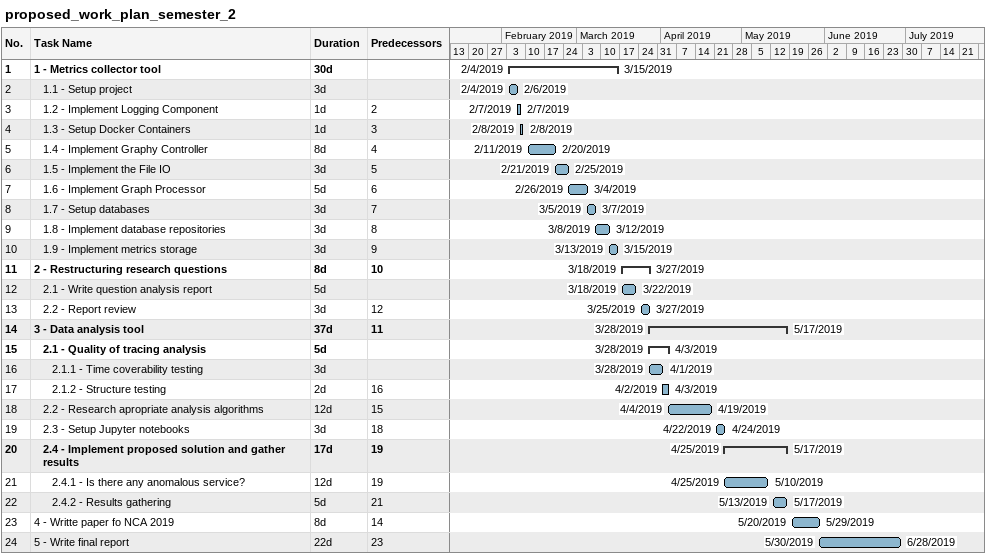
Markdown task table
proposed_work_plan_semester_2

| ID | Level | Task | Duration | Start | Finish | Predecessors |
|---|---|---|---|---|---|---|
| 1 | 1 | **1 - Metrics collector tool** | 30d | 2019-02-04 | 2019-03-15 |  |
| 2 | 2 | 1.1 - Setup project | 3d | 2019-02-04 | 2019-02-06 |  |
| 3 | 2 | 1.2 - Implement Logging Component | 1d | 2019-02-07 | 2019-02-07 | 2 |
| 4 | 2 | 1.3 - Setup Docker Containers | 1d | 2019-02-08 | 2019-02-08 | 3 |
| 5 | 2 | 1.4 - Implement Graphy Controller | 8d | 2019-02-11 | 2019-02-20 | 4 |
| 6 | 2 | 1.5 - Implement the File IO | 3d | 2019-02-21 | 2019-02-25 | 5 |
| 7 | 2 | 1.6 - Implement Graph Processor | 5d | 2019-02-26 | 2019-03-04 | 6 |
| 8 | 2 | 1.7 - Setup databases | 3d | 2019-03-05 | 2019-03-07 | 7 |
| 9 | 2 | 1.8 - Implement database repositories | 3d | 2019-03-08 | 2019-03-12 | 8 |
| 10 | 2 | 1.9 - Implement metrics storage | 3d | 2019-03-13 | 2019-03-15 | 9 |
| 11 | 1 | **2 - Restructuring research questions** | 8d | 2019-03-18 | 2019-03-27 | 10 |
| 12 | 2 | 2.1 - Write question analysis report | 5d | 2019-03-18 | 2019-03-22 |  |
| 13 | 2 | 2.2 - Report review | 3d | 2019-03-25 | 2019-03-27 | 12 |
| 14 | 1 | **3 - Data analysis tool** | 37d | 2019-03-28 | 2019-05-17 | 11 |
| 15 | 2 | **2.1 - Quality of tracing analysis** | 5d | 2019-03-28 | 2019-04-03 |  |
| 16 | 3 | 2.1.1 - Time coverability testing | 3d | 2019-03-28 | 2019-04-01 |  |
| 17 | 3 | 2.1.2 - Structure testing | 2d | 2019-04-02 | 2019-04-03 | 16 |
| 18 | 2 | 2.2 - Research apropriate analysis algorithms | 12d | 2019-04-04 | 2019-04-19 | 15 |
| 19 | 2 | 2.3 - Setup Jupyter notebooks | 3d | 2019-04-22 | 2019-04-24 | 18 |
| 20 | 2 | **2.4 - Implement proposed solution and gather results** | 17d | 2019-04-25 | 2019-05-17 | 19 |
| 21 | 3 | 2.4.1 - Is there any anomalous service? | 12d | 2019-04-25 | 2019-05-10 | 19 |
| 22 | 3 | 2.4.2 - Results gathering | 5d | 2019-05-13 | 2019-05-17 | 21 |
| 23 | 1 | 4 - Writte paper fo NCA 2019 | 8d | 2019-05-20 | 2019-05-29 | 14 |
| 24 | 1 | 5 - Write final report | 22d | 2019-05-30 | 2019-06-28 | 23 |
